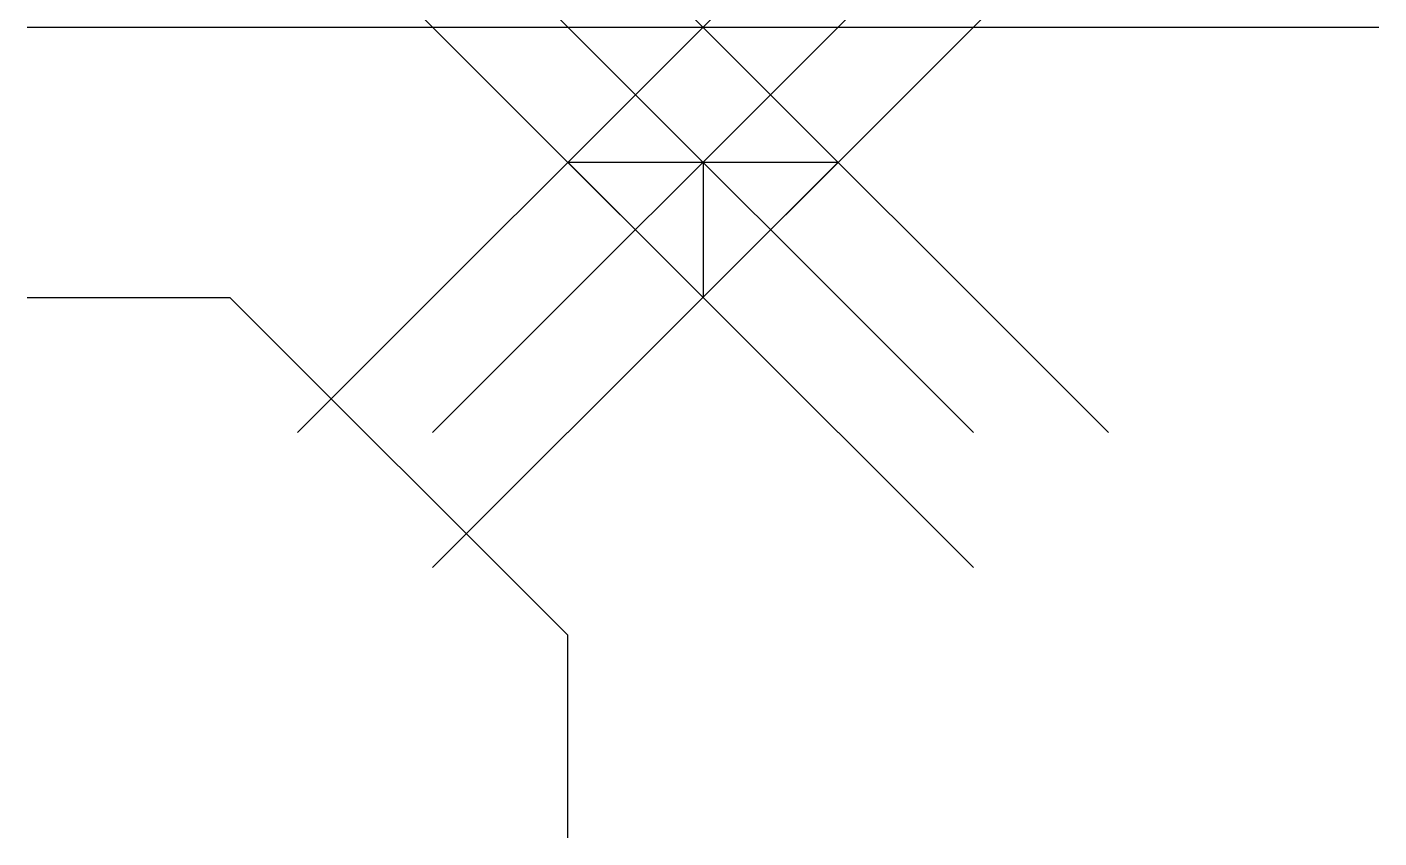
# Model space of a CAD drawing. Extents: x 64.5 to 69.5, y -91 to -88.
import ezdxf

# ---------------------------------------------------------------- set-up
doc = ezdxf.new("R2010")
doc.units = 0
doc.header["$LTSCALE"] = 0.2
doc.header["$PDMODE"] = 3
doc.header["$PDSIZE"] = -2
doc.layers.get('0').update_dxf_attribs({"linetype": 'CONTINUOUS'})
doc.layers.add('C', color=7, linetype='CONTINUOUS')
doc.layers.add('INFO', color=2, linetype='CONTINUOUS')

msp = doc.modelspace()

# ---------------------------------------------------------------- linework, layer by layer
at = {"color": 0, "linetype": 'CONTINUOUS'}
for p, q in [((66.5, -88.5), (67.5, -88.5)), ((67, -88.5), (67, -89))]:
    msp.add_line(p, q, dxfattribs=at)
at = {"layer": 'C', "color": 0, "linetype": 'CONTINUOUS'}
for p in [(66.5, -88.5), (67, -88.5), (67.5, -88.5), (67, -89)]:
    msp.add_point(p, dxfattribs=at)
at = {"layer": 'INFO', "color": 0, "linetype": 'CONTINUOUS'}
for p, q in [((64.5, -88), (69.5, -88)), ((64.5, -89), (65.25, -89)), ((65.25, -89), (66.5, -90.25)), ((66.5, -91), (66.5, -90.25))]:
    msp.add_line(p, q, dxfattribs=at)

doc.saveas('drawing.dxf')
